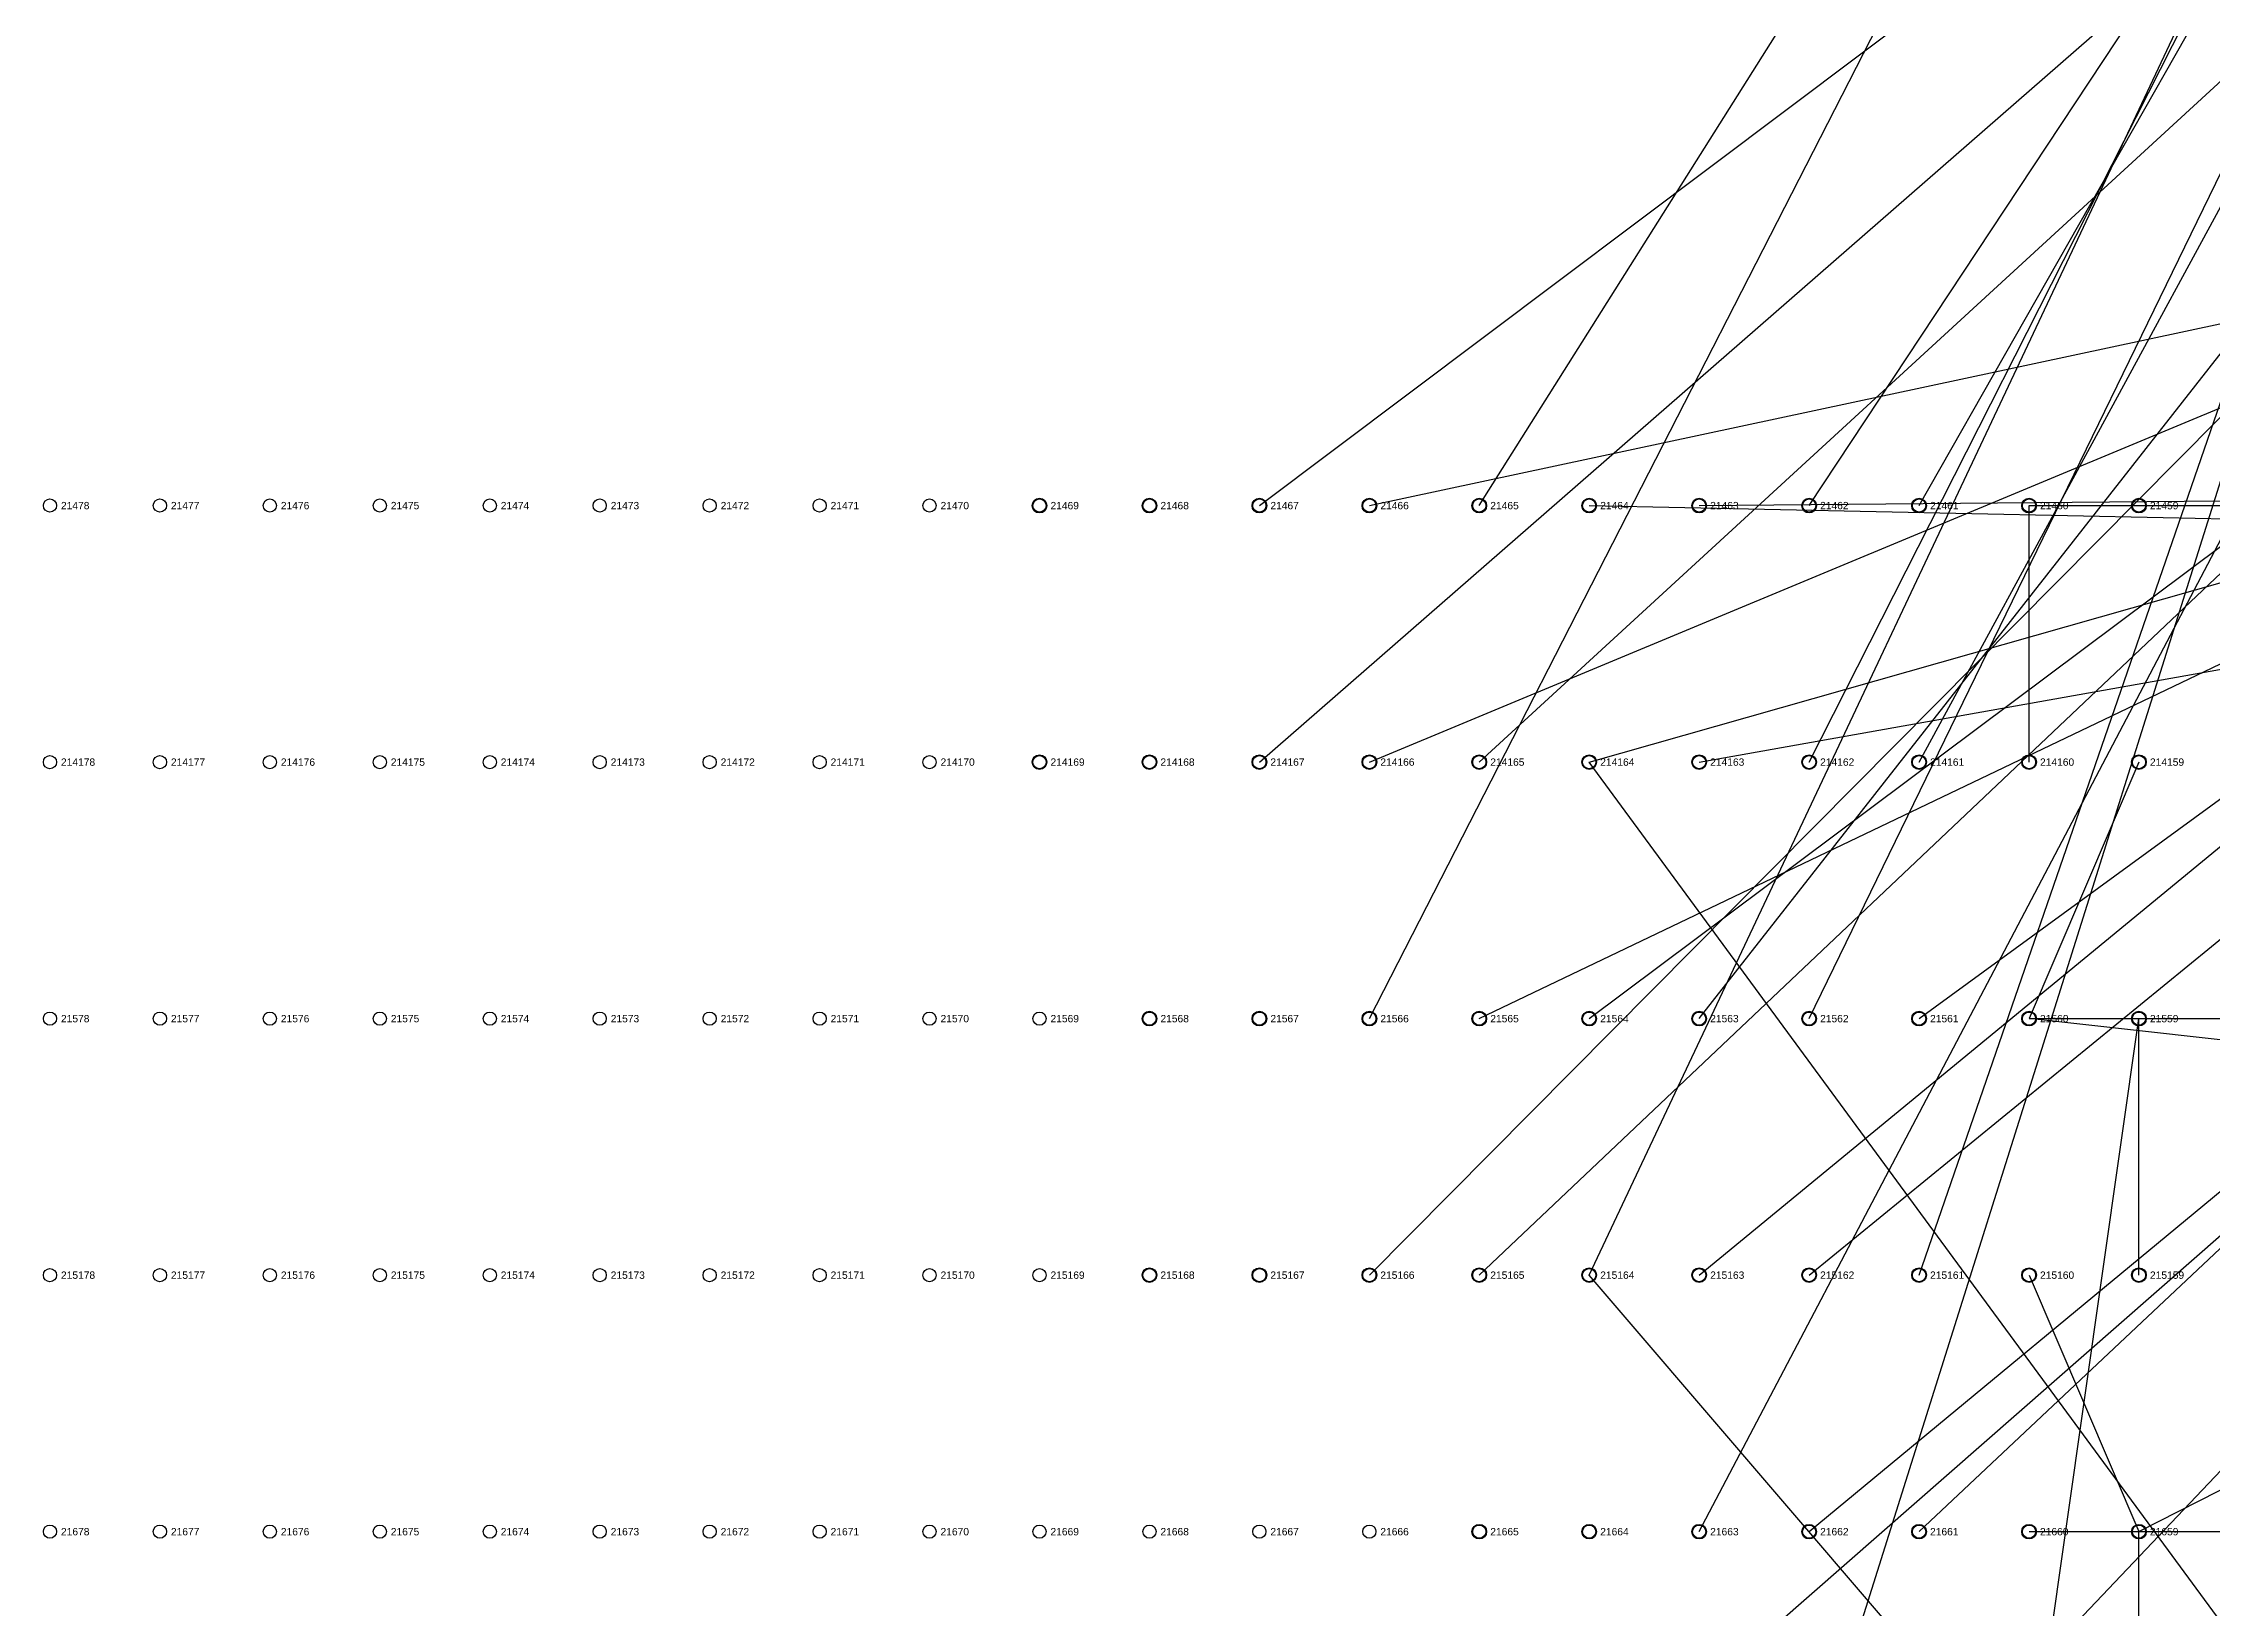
# Model space of a CAD drawing. Extents: x -5 to 376, y -217 to 241.
# Drawn here: x 49.6 to 124.8, y -61.8 to -7.5 of the extents above; entities that cross this region are included whole.
import ezdxf

# ---------------------------------------------------------------- set-up
doc = ezdxf.new("R2010")
doc.units = 0
for name, color, linetype in [('BOTTOM_WIRES_BLACK', 250, 'CONTINUOUS'), ('BOTTOM_WIRES_BLUE', 5, 'CONTINUOUS'), ('FIXTURE_INTERFACE_PIN', 4, 'CONTINUOUS'), ('TESTER_INTERFACE_PIN', 144, 'CONTINUOUS'), ('TESTER_INTERFACE_PIN_LABEL', 144, 'CONTINUOUS')]:
    doc.layers.add(name, color=color, linetype=linetype)
doc.styles.get("Standard").update_dxf_attribs({"font": 'arial.ttf'})

msp = doc.modelspace()

# ---------------------------------------------------------------- linework, layer by layer
at = {"layer": 'BOTTOM_WIRES_BLACK'}
for p, q in [((122.20194, -59.1185), (194.59194, -22.11324)), ((118.39194, -32.4485), (118.39194, -23.5585)), ((118.39194, -23.5585), (198.40194, -23.5585)), ((122.20194, -23.5585), (198.40194, -23.5585)), ((122.20194, -32.4485), (118.39194, -41.3385)), ((118.39194, -68.0085), (122.20194, -41.3385)), ((198.40194, -50.2285), (118.39194, -41.3385)), ((118.39194, -41.3385), (198.40194, -41.3385)), ((122.20194, -50.2285), (122.20194, -41.3385)), ((122.20194, -41.3385), (194.59194, -41.3385)), ((118.39194, -50.2285), (122.20194, -59.1185)), ((118.39194, -59.1185), (194.59194, -59.1185)), ((122.20194, -68.0085), (122.20194, -59.1185))]:
    msp.add_line(p, q, dxfattribs=at)
at = {"layer": 'BOTTOM_WIRES_BLUE'}
for p, q in [((95.53194, -41.3385), (136.91108, 39.49446)), ((114.58194, -32.4485), (153.11628, 38.54704)), ((110.77194, -68.0085), (142.54988, 32.97682)), ((99.34194, -23.5585), (132.64388, 29.30652)), ((103.15194, -50.2285), (138.96086, 25.72258)), ((114.58194, -50.2285), (140.74902, 25.56764)), ((110.77194, -32.4485), (139.77874, 24.74976)), ((110.77194, -41.3385), (142.38224, 23.622)), ((110.77194, -23.5585), (141.40942, 22.80666)), ((114.58194, -23.5585), (139.01928, 19.42846)), ((106.96194, -59.1185), (146.28368, 15.69466)), ((91.72194, -23.5585), (142.49908, 14.60246)), ((91.72194, -32.4485), (142.75308, 12.06246)), ((106.96194, -41.3385), (149.1488, 12.48156)), ((99.34194, -32.4485), (147.37334, 11.68146)), ((95.53194, -50.2285), (136.91108, -8.50646)), ((114.58194, -41.3385), (154.84856, -11.94054)), ((95.53194, -32.4485), (139.34948, -14.19606)), ((95.53194, -23.5585), (139.34948, -14.19606)), ((103.15194, -41.3385), (137.6299, -15.5448)), ((99.34194, -50.2285), (132.64388, -18.6944)), ((103.15194, -68.0085), (156.6037, -21.19122)), ((114.58194, -59.1185), (154.80538, -21.26488)), ((103.15194, -32.4485), (138.96086, -22.27834)), ((106.96194, -50.2285), (140.74902, -22.43328)), ((106.96194, -23.5585), (139.77874, -23.25116)), ((99.34194, -41.3385), (135.6995, -23.93696)), ((103.15194, -23.5585), (142.38224, -24.37892)), ((114.58194, -68.0085), (156.72816, -23.63216)), ((110.77194, -50.2285), (141.40942, -25.19426)), ((106.96194, -32.4485), (142.2273, -26.16708)), ((110.77194, -59.1185), (145.82648, -30.09646)), ((148.87194, -94.6785), (103.15194, -32.4485)), ((141.25194, -94.6785), (103.15194, -50.2285))]:
    msp.add_line(p, q, dxfattribs=at)
at = {"layer": 'FIXTURE_INTERFACE_PIN'}
for centre in [(84.10194, -23.5585), (87.91194, -23.5585), (91.72194, -23.5585), (95.53194, -23.5585), (99.34194, -23.5585), (103.15194, -23.5585), (106.96194, -23.5585), (110.77194, -23.5585), (114.58194, -23.5585), (118.39194, -23.5585), (122.20194, -23.5585), (84.10194, -32.4485), (87.91194, -32.4485), (91.72194, -32.4485), (95.53194, -32.4485), (99.34194, -32.4485), (103.15194, -32.4485), (106.96194, -32.4485), (110.77194, -32.4485), (114.58194, -32.4485), (118.39194, -32.4485), (122.20194, -32.4485), (87.91194, -41.3385), (91.72194, -41.3385), (95.53194, -41.3385), (99.34194, -41.3385), (103.15194, -41.3385), (106.96194, -41.3385), (110.77194, -41.3385), (114.58194, -41.3385), (118.39194, -41.3385), (122.20194, -41.3385), (87.91194, -50.2285), (91.72194, -50.2285), (95.53194, -50.2285), (99.34194, -50.2285), (103.15194, -50.2285), (106.96194, -50.2285), (110.77194, -50.2285), (114.58194, -50.2285), (118.39194, -50.2285), (122.20194, -50.2285), (99.34194, -59.1185), (103.15194, -59.1185), (106.96194, -59.1185), (110.77194, -59.1185), (114.58194, -59.1185), (118.39194, -59.1185), (122.20194, -59.1185)]:
    msp.add_circle(centre, 0.254, dxfattribs=at)
at = {"layer": 'TESTER_INTERFACE_PIN'}
for centre in [(49.81194, -23.5585), (53.62194, -23.5585), (57.43194, -23.5585), (61.24194, -23.5585), (65.05194, -23.5585), (68.86194, -23.5585), (72.67194, -23.5585), (76.48194, -23.5585), (80.29194, -23.5585), (84.10194, -23.5585), (87.91194, -23.5585), (91.72194, -23.5585), (95.53194, -23.5585), (99.34194, -23.5585), (103.15194, -23.5585), (106.96194, -23.5585), (110.77194, -23.5585), (114.58194, -23.5585), (118.39194, -23.5585), (122.20194, -23.5585), (49.81194, -32.4485), (53.62194, -32.4485), (57.43194, -32.4485), (61.24194, -32.4485), (65.05194, -32.4485), (68.86194, -32.4485), (72.67194, -32.4485), (76.48194, -32.4485), (80.29194, -32.4485), (84.10194, -32.4485), (87.91194, -32.4485), (91.72194, -32.4485), (95.53194, -32.4485), (99.34194, -32.4485), (103.15194, -32.4485), (106.96194, -32.4485), (110.77194, -32.4485), (114.58194, -32.4485), (118.39194, -32.4485), (122.20194, -32.4485), (49.81194, -41.3385), (53.62194, -41.3385), (57.43194, -41.3385), (61.24194, -41.3385), (65.05194, -41.3385), (68.86194, -41.3385), (72.67194, -41.3385), (76.48194, -41.3385), (80.29194, -41.3385), (84.10194, -41.3385), (87.91194, -41.3385), (91.72194, -41.3385), (95.53194, -41.3385), (99.34194, -41.3385), (103.15194, -41.3385), (106.96194, -41.3385), (110.77194, -41.3385), (114.58194, -41.3385), (118.39194, -41.3385), (122.20194, -41.3385), (49.81194, -50.2285), (53.62194, -50.2285), (57.43194, -50.2285), (61.24194, -50.2285), (65.05194, -50.2285), (68.86194, -50.2285), (72.67194, -50.2285), (76.48194, -50.2285), (80.29194, -50.2285), (84.10194, -50.2285), (87.91194, -50.2285), (91.72194, -50.2285), (95.53194, -50.2285), (99.34194, -50.2285), (103.15194, -50.2285), (106.96194, -50.2285), (110.77194, -50.2285), (114.58194, -50.2285), (118.39194, -50.2285), (122.20194, -50.2285), (49.81194, -59.1185), (53.62194, -59.1185), (57.43194, -59.1185), (61.24194, -59.1185), (65.05194, -59.1185), (68.86194, -59.1185), (72.67194, -59.1185), (76.48194, -59.1185), (80.29194, -59.1185), (84.10194, -59.1185), (87.91194, -59.1185), (91.72194, -59.1185), (95.53194, -59.1185), (99.34194, -59.1185), (103.15194, -59.1185), (106.96194, -59.1185), (110.77194, -59.1185), (114.58194, -59.1185), (118.39194, -59.1185), (122.20194, -59.1185)]:
    msp.add_circle(centre, 0.2286, dxfattribs=at)

# ---------------------------------------------------------------- texts
at = {"layer": 'TESTER_INTERFACE_PIN_LABEL'}
for s, p in [('21478', (50.19294, -23.6855)), ('21477', (54.00294, -23.6855)), ('21476', (57.81294, -23.6855)), ('21475', (61.62294, -23.6855)), ('21474', (65.43294, -23.6855)), ('21473', (69.24294, -23.6855)), ('21472', (73.05294, -23.6855)), ('21471', (76.86294, -23.6855)), ('21470', (80.67294, -23.6855)), ('21469', (84.48294, -23.6855)), ('21468', (88.29294, -23.6855)), ('21467', (92.10294, -23.6855)), ('21466', (95.91294, -23.6855)), ('21465', (99.72294, -23.6855)), ('21464', (103.53294, -23.6855)), ('21463', (107.34294, -23.6855)), ('21462', (111.15294, -23.6855)), ('21461', (114.96294, -23.6855)), ('21460', (118.77294, -23.6855)), ('21459', (122.58294, -23.6855)), ('214178', (50.19294, -32.5755)), ('214177', (54.00294, -32.5755)), ('214176', (57.81294, -32.5755)), ('214175', (61.62294, -32.5755)), ('214174', (65.43294, -32.5755)), ('214173', (69.24294, -32.5755)), ('214172', (73.05294, -32.5755)), ('214171', (76.86294, -32.5755)), ('214170', (80.67294, -32.5755)), ('214169', (84.48294, -32.5755)), ('214168', (88.29294, -32.5755)), ('214167', (92.10294, -32.5755)), ('214166', (95.91294, -32.5755)), ('214165', (99.72294, -32.5755)), ('214164', (103.53294, -32.5755)), ('214163', (107.34294, -32.5755)), ('214162', (111.15294, -32.5755)), ('214161', (114.96294, -32.5755)), ('214160', (118.77294, -32.5755)), ('214159', (122.58294, -32.5755)), ('21578', (50.19294, -41.4655)), ('21577', (54.00294, -41.4655)), ('21576', (57.81294, -41.4655)), ('21575', (61.62294, -41.4655)), ('21574', (65.43294, -41.4655)), ('21573', (69.24294, -41.4655)), ('21572', (73.05294, -41.4655)), ('21571', (76.86294, -41.4655)), ('21570', (80.67294, -41.4655)), ('21569', (84.48294, -41.4655)), ('21568', (88.29294, -41.4655)), ('21567', (92.10294, -41.4655)), ('21566', (95.91294, -41.4655)), ('21565', (99.72294, -41.4655)), ('21564', (103.53294, -41.4655)), ('21563', (107.34294, -41.4655)), ('21562', (111.15294, -41.4655)), ('21561', (114.96294, -41.4655)), ('21560', (118.77294, -41.4655)), ('21559', (122.58294, -41.4655)), ('215178', (50.19294, -50.3555)), ('215177', (54.00294, -50.3555)), ('215176', (57.81294, -50.3555)), ('215175', (61.62294, -50.3555)), ('215174', (65.43294, -50.3555)), ('215173', (69.24294, -50.3555)), ('215172', (73.05294, -50.3555)), ('215171', (76.86294, -50.3555)), ('215170', (80.67294, -50.3555)), ('215169', (84.48294, -50.3555)), ('215168', (88.29294, -50.3555)), ('215167', (92.10294, -50.3555)), ('215166', (95.91294, -50.3555)), ('215165', (99.72294, -50.3555)), ('215164', (103.53294, -50.3555)), ('215163', (107.34294, -50.3555)), ('215162', (111.15294, -50.3555)), ('215161', (114.96294, -50.3555)), ('215160', (118.77294, -50.3555)), ('215159', (122.58294, -50.3555)), ('21678', (50.19294, -59.2455)), ('21677', (54.00294, -59.2455)), ('21676', (57.81294, -59.2455)), ('21675', (61.62294, -59.2455)), ('21674', (65.43294, -59.2455)), ('21673', (69.24294, -59.2455)), ('21672', (73.05294, -59.2455)), ('21671', (76.86294, -59.2455)), ('21670', (80.67294, -59.2455)), ('21669', (84.48294, -59.2455)), ('21668', (88.29294, -59.2455)), ('21667', (92.10294, -59.2455)), ('21666', (95.91294, -59.2455)), ('21665', (99.72294, -59.2455)), ('21664', (103.53294, -59.2455)), ('21663', (107.34294, -59.2455)), ('21662', (111.15294, -59.2455)), ('21661', (114.96294, -59.2455)), ('21660', (118.77294, -59.2455)), ('21659', (122.58294, -59.2455))]:
    msp.add_text(s, height=0.254, dxfattribs=at).set_placement(p)

doc.saveas('drawing.dxf')
